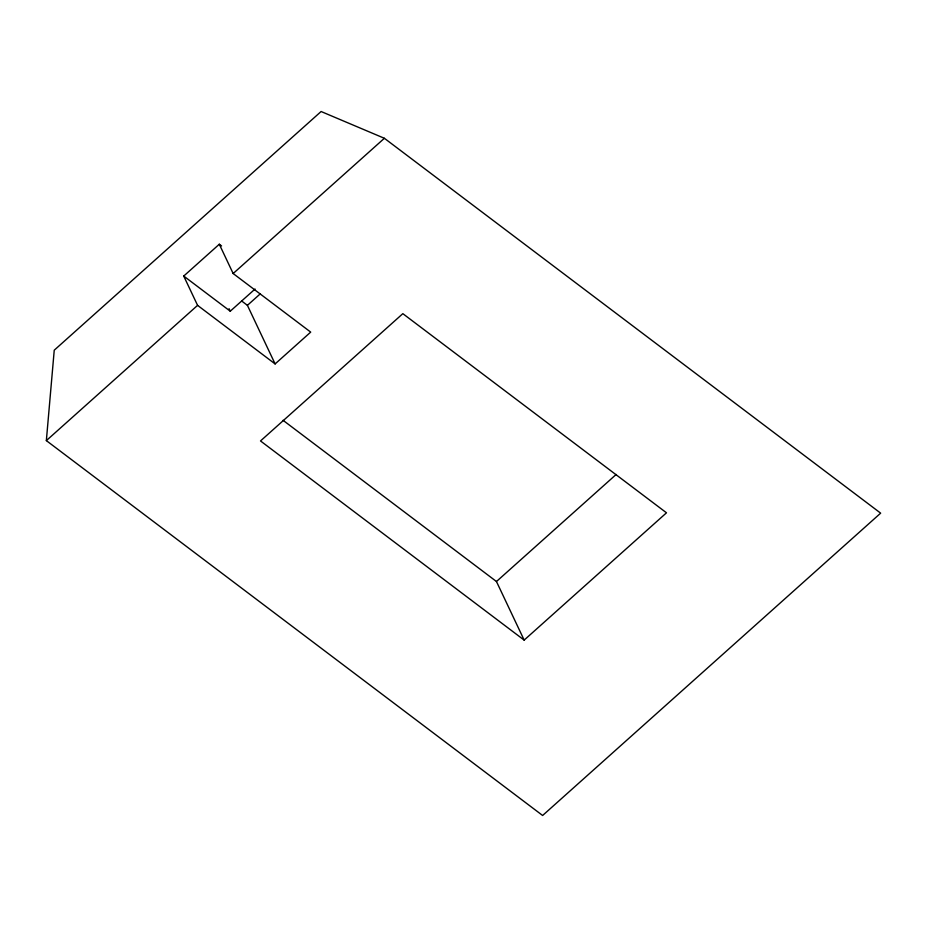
<?xml version="1.0" encoding="UTF-8"?>
<svg xmlns="http://www.w3.org/2000/svg" width="927" height="927" viewBox="0 0 927 927"><rect width="100%" height="100%" fill="white"/><g stroke="black" fill="none" stroke-linecap="round" stroke-linejoin="round"><path stroke-width="1.39" d="M46.35 440.615L54.241 350.197L321.101 111.518L384.381 138.285L880.65 513.152L542.619 815.482L46.35 440.615L197.578 305.354L183.731 276.061L219.305 244.241L221.576 245.956M197.578 305.354L275.11 363.929L310.696 332.109L233.152 273.535L384.381 138.285M183.731 276.061L230.255 311.205L255.052 289.027M275.11 363.929L247.416 305.342L260.36 293.766M524.161 640.105L260.51 440.951L402.839 313.662L666.49 512.805L524.161 640.105L496.466 581.519L616.154 474.473M241.68 301.008L247.416 305.342M283.059 420.313L496.466 581.519M219.305 244.241L233.152 273.535M229.05 308.656L230.255 311.205"/></g></svg>
